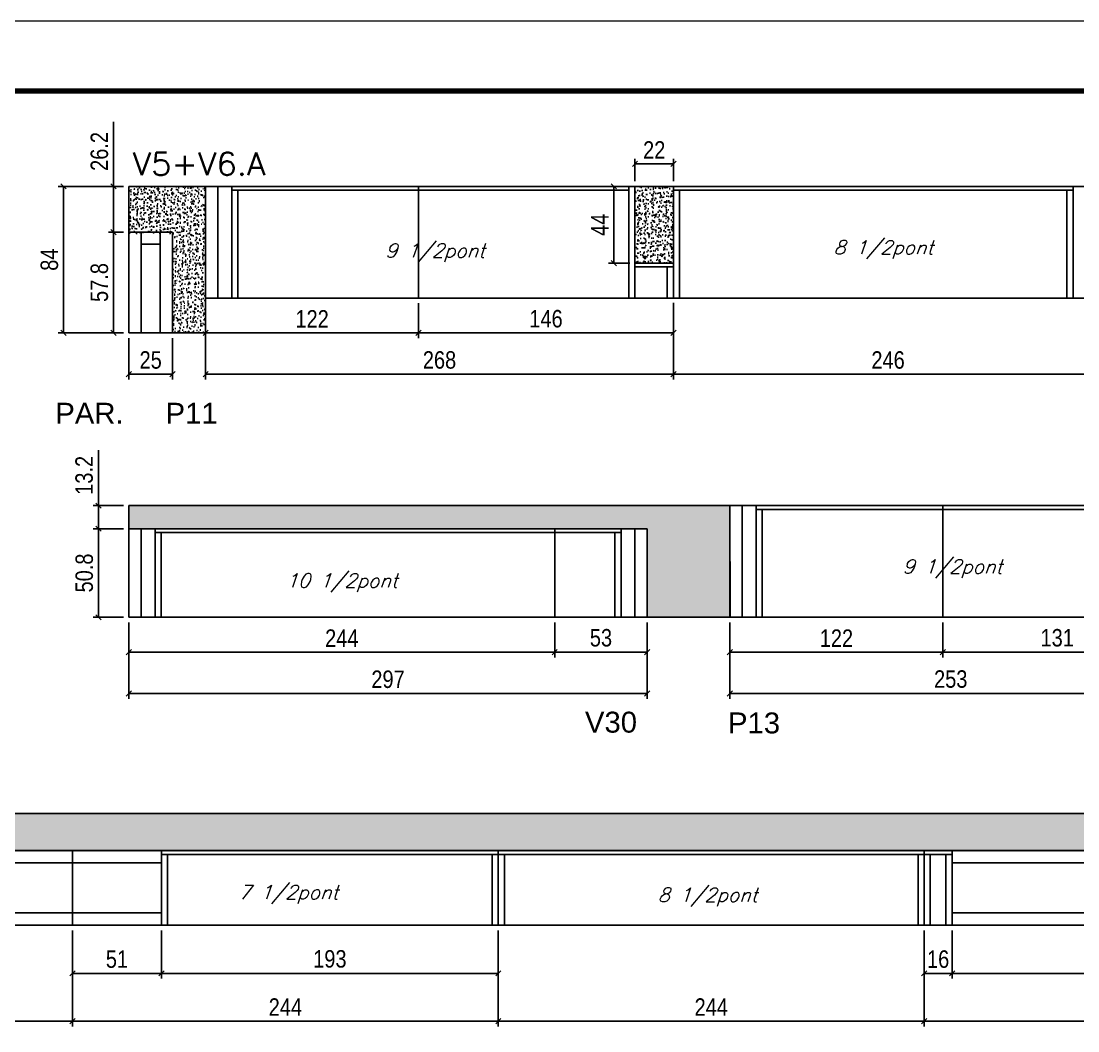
# Model space of a CAD drawing. Extents: x 137137 to 143418, y 10464 to 34486.
# Drawn here: x 140680 to 141286, y 32758 to 33337 of the extents above; entities that cross this region are included whole.
import ezdxf

# ---------------------------------------------------------------- set-up
doc = ezdxf.new("R2010")
doc.units = 0
doc.linetypes.add('DASHED', pattern=[0.75, 0.5, -0.25])
doc.layers.add('00-FELIPE', color=2, linetype='Continuous', lineweight=13, plot=False)
for name, color, linetype in [('5', 5, 'Continuous'), ('COTA', 241, 'Continuous'), ('cotas', 4, 'Continuous'), ('Painéis', 200, 'Continuous'), ('SARR_2.2x7', 40, 'Continuous'), ('SARR_3.5x7', 81, 'Continuous'), ('texto', 7, 'Continuous')]:
    doc.layers.add(name, color=color, linetype=linetype)
for name, color, linetype, lineweight in [('Folhas', 255, 'Continuous', 9), ('SARRAFO DE PRESSAO', 251, 'DASHED', 9), ('Texto Seção', 7, 'Continuous', 15)]:
    doc.layers.add(name, color=color, linetype=linetype, lineweight=lineweight)
doc.styles.add('COTA TECNICA', font='techl___.ttf', dxfattribs={"height": 10})
doc.styles.add('REGUA-120', font='ROMANS.shx', dxfattribs={"height": 15})
doc.styles.add('Romans', font='romans.shx')
doc.styles.get("Standard").update_dxf_attribs({"font": 'arial.ttf'})
doc.dimstyles.new('PAINEL', dxfattribs={"dimtxt": 10, "dimasz": 3, "dimexe": 3, "dimexo": 3, "dimgap": 3, "dimtad": 1, "dimdec": 1, "dimzin": 12, "dimdsep": 46, "dimtxsty": 'COTA TECNICA', "dimblk1": 'OBLIQUE', "dimblk2": 'OBLIQUE', "dimsah": 1, "dimcen": 0.9, "dimclrd": 4, "dimclre": 4, "dimclrt": 240, "dimadec": 1, "dimazin": 3, "dimtfac": 1, "dimtdec": 1, "dimtmove": 0, "dimatfit": 3, "dimfxl": 1, "dimtolj": 1, "dimtzin": 12, "dimarcsym": 0})
pattern_1 = [(50, (10132.568, 1246.101), (5.46554007, -0.47817257), [0.5715, -6.2865]), (355, (10132.568, 1246.101), (-1.05730264, 5.73170536), [0.4572, -5.02921753]), (100.4514447, (10133.0236, 1246.061), (4.40823741, 5.25353256), [0.48570026, -5.34270734]), (46.1842, (10132.568, 1247.625), (8.13237123, -1.26126984), [0.85725, -9.42975]), (96.6355576, (10133.246, 1247.52), (7.122124, 7.42278374), [0.7285507, -8.01406824]), (351.184151, (10132.568, 1247.625), (7.122124, 7.42278374), [0.685799, -7.54379196]), (21, (10133.33, 1247.244), (4.54843174, -3.06795595), [0.5715, -6.2865]), (326, (10133.33, 1247.244), (1.85406085, 5.52563898), [0.4572, -5.0292]), (71.451445, (10133.709, 1246.9884), (6.40249258, 2.45768307), [0.48570026, -5.34269813]), (37.5, (10132.5681, 1246.1011), (0.092658098, 2.536651166), [0, -4.96824, 0, -5.1054, 0, -5.04825]), (7.5, (10132.568, 1246.101), (2.004589875, 3.005417245), [0, -2.91084, 0, -4.85394, 0, -1.92405]), (327.5, (10130.8688, 1246.101), (4.067717855, -0.17186232), [0, -1.905, 0, -5.9436, 0, -7.8867]), (317.5, (10130.107, 1246.101), (4.44387544, 0.76279473), [0, -2.4765, 0, -3.94716, 0, -5.6007])]

# ---------------------------------------------------------------- blocks, each defined once
blk = doc.blocks.new('_Oblique')
at = {"color": 0, "linetype": 'ByBlock', "lineweight": -2}
blk.add_line((-0.5, -0.5), (0.5, 0.5), dxfattribs=at)
blk = doc.blocks.new('*D716')
at = {"layer": 'COTA', "color": 4, "linetype": 'ByBlock', "lineweight": -2, "transparency": 16777216}
for p, q in [((140465.65, 32816.05), (140465.65, 32761.05)), ((140709.65, 32816.05), (140709.65, 32761.05)), ((140465.65, 32764.05), (140709.65, 32764.05))]:
    blk.add_line(p, q, dxfattribs=at)
at = {"layer": 'Defpoints', "color": 0, "linetype": 'ByBlock', "transparency": 16777216}
for p in [(140465.65, 32819.05), (140709.65, 32819.05), (140709.65, 32764.05)]:
    blk.add_point(p, dxfattribs=at)
at = {"layer": 'COTA', "color": 4, "linetype": 'ByBlock', "lineweight": -2, "transparency": 16777216, "xscale": 3, "yscale": 3, "zscale": 3, "rotation": 180}
blk.add_blockref('_Oblique', (140465.65, 32764.05), dxfattribs=at)
at = {"layer": 'COTA', "color": 4, "linetype": 'ByBlock', "lineweight": -2, "transparency": 16777216, "xscale": 3, "yscale": 3, "zscale": 3}
blk.add_blockref('_Oblique', (140709.65, 32764.05), dxfattribs=at)
at = {"layer": 'COTA', "color": 240, "linetype": 'ByBlock', "transparency": 16777216, "insert": (140587.65, 32772.12), "char_height": 10, "attachment_point": 5, "style": 'COTA TECNICA'}
blk.add_mtext('\\A1;244', dxfattribs=at)
blk = doc.blocks.new('*D717')
at = {"layer": 'cotas', "color": 4, "linetype": 'ByBlock', "lineweight": -2, "transparency": 16777216}
for p, q in [((140709.65, 32816.05), (140709.65, 32761.05)), ((140953.65, 32816.05), (140953.65, 32761.05)), ((140709.65, 32764.05), (140953.65, 32764.05))]:
    blk.add_line(p, q, dxfattribs=at)
at = {"layer": 'Defpoints', "color": 0, "linetype": 'ByBlock', "transparency": 16777216}
for p in [(140709.65, 32819.05), (140953.65, 32819.05), (140953.65, 32764.05)]:
    blk.add_point(p, dxfattribs=at)
at = {"layer": 'cotas', "color": 4, "linetype": 'ByBlock', "lineweight": -2, "transparency": 16777216, "xscale": 3, "yscale": 3, "zscale": 3, "rotation": 180}
blk.add_blockref('_Oblique', (140709.65, 32764.05), dxfattribs=at)
at = {"layer": 'cotas', "color": 4, "linetype": 'ByBlock', "lineweight": -2, "transparency": 16777216, "xscale": 3, "yscale": 3, "zscale": 3}
blk.add_blockref('_Oblique', (140953.65, 32764.05), dxfattribs=at)
at = {"layer": 'cotas', "color": 240, "linetype": 'ByBlock', "transparency": 16777216, "insert": (140831.65, 32772.12), "char_height": 10, "attachment_point": 5, "style": 'COTA TECNICA'}
blk.add_mtext('\\A1;244', dxfattribs=at)
blk = doc.blocks.new('*D718')
at = {"layer": 'cotas', "color": 4, "linetype": 'ByBlock', "lineweight": -2, "transparency": 16777216}
for p, q in [((141031.97, 33245.49), (141031.97, 33258.37)), ((141053.97, 33245.49), (141053.97, 33258.37)), ((141031.97, 33255.37), (141053.97, 33255.37))]:
    blk.add_line(p, q, dxfattribs=at)
at = {"layer": 'Defpoints', "color": 0, "linetype": 'ByBlock', "transparency": 16777216}
for p in [(141053.97, 33255.37), (141031.97, 33242.49), (141053.97, 33242.49)]:
    blk.add_point(p, dxfattribs=at)
at = {"layer": 'cotas', "color": 4, "linetype": 'ByBlock', "lineweight": -2, "transparency": 16777216, "xscale": 3, "yscale": 3, "zscale": 3, "rotation": 180}
blk.add_blockref('_Oblique', (141031.97, 33255.37), dxfattribs=at)
at = {"layer": 'cotas', "color": 4, "linetype": 'ByBlock', "lineweight": -2, "transparency": 16777216, "xscale": 3, "yscale": 3, "zscale": 3}
blk.add_blockref('_Oblique', (141053.97, 33255.37), dxfattribs=at)
at = {"layer": 'cotas', "color": 240, "linetype": 'ByBlock', "transparency": 16777216, "insert": (141042.97, 33263.37), "char_height": 10, "attachment_point": 5, "style": 'COTA TECNICA'}
blk.add_mtext('\\A1;22', dxfattribs=at)
blk = doc.blocks.new('*D193')
at = {"layer": 'cotas', "color": 4, "linetype": 'ByBlock', "lineweight": -2, "transparency": 16777216}
for p, q in [((140953.65, 32816.05), (140953.65, 32761.05)), ((141197.65, 32816.05), (141197.65, 32761.05)), ((141197.65, 32764.05), (140953.65, 32764.05))]:
    blk.add_line(p, q, dxfattribs=at)
at = {"layer": 'Defpoints', "color": 0, "linetype": 'ByBlock', "transparency": 16777216}
for p in [(140953.65, 32819.05), (141197.65, 32819.05), (140953.65, 32764.05)]:
    blk.add_point(p, dxfattribs=at)
at = {"layer": 'cotas', "color": 4, "linetype": 'ByBlock', "lineweight": -2, "transparency": 16777216, "xscale": 3, "yscale": 3, "zscale": 3, "rotation": 180}
blk.add_blockref('_Oblique', (140953.65, 32764.05), dxfattribs=at)
at = {"layer": 'cotas', "color": 4, "linetype": 'ByBlock', "lineweight": -2, "transparency": 16777216, "xscale": 3, "yscale": 3, "zscale": 3}
blk.add_blockref('_Oblique', (141197.65, 32764.05), dxfattribs=at)
at = {"layer": 'cotas', "color": 240, "linetype": 'ByBlock', "transparency": 16777216, "insert": (141075.65, 32772.12), "char_height": 10, "attachment_point": 5, "style": 'COTA TECNICA'}
blk.add_mtext('\\A1;244', dxfattribs=at)
blk = doc.blocks.new('*D722')
at = {"layer": 'cotas', "color": 4, "linetype": 'ByBlock', "lineweight": -2, "transparency": 16777216}
for p, q in [((140738.97, 33216.29), (140730.23, 33216.29)), ((140733.23, 33158.49), (140733.23, 33216.29)), ((140738.97, 33158.49), (140730.23, 33158.49))]:
    blk.add_line(p, q, dxfattribs=at)
at = {"layer": 'Defpoints', "color": 0, "linetype": 'ByBlock', "transparency": 16777216}
for p in [(140733.23, 33216.29), (140741.97, 33216.29), (140741.97, 33158.49)]:
    blk.add_point(p, dxfattribs=at)
at = {"layer": 'cotas', "color": 4, "linetype": 'ByBlock', "lineweight": -2, "transparency": 16777216, "xscale": 3, "yscale": 3, "zscale": 3}
for p, rotation in [((140733.23, 33216.29), 90), ((140733.23, 33158.49), 270)]:
    blk.add_blockref('_Oblique', p, dxfattribs=dict(at, rotation=rotation))
at = {"layer": 'cotas', "color": 240, "linetype": 'ByBlock', "transparency": 16777216, "insert": (140725.1, 33187.39), "char_height": 10, "attachment_point": 5, "rotation": 90, "style": 'COTA TECNICA'}
blk.add_mtext('\\A1;57.8', dxfattribs=at)
blk = doc.blocks.new('*D723')
at = {"layer": 'cotas', "color": 4, "linetype": 'ByBlock', "lineweight": -2, "transparency": 16777216}
for p, q in [((140741.97, 33155.49), (140741.97, 33131.82)), ((140766.97, 33155.49), (140766.97, 33131.82)), ((140741.97, 33134.82), (140766.97, 33134.82))]:
    blk.add_line(p, q, dxfattribs=at)
at = {"layer": 'Defpoints', "color": 0, "linetype": 'ByBlock', "transparency": 16777216}
for p in [(140741.97, 33158.49), (140766.97, 33158.49), (140766.97, 33134.82)]:
    blk.add_point(p, dxfattribs=at)
at = {"layer": 'cotas', "color": 4, "linetype": 'ByBlock', "lineweight": -2, "transparency": 16777216, "xscale": 3, "yscale": 3, "zscale": 3, "rotation": 180}
blk.add_blockref('_Oblique', (140741.97, 33134.82), dxfattribs=at)
at = {"layer": 'cotas', "color": 4, "linetype": 'ByBlock', "lineweight": -2, "transparency": 16777216, "xscale": 3, "yscale": 3, "zscale": 3}
blk.add_blockref('_Oblique', (140766.97, 33134.82), dxfattribs=at)
at = {"layer": 'cotas', "color": 240, "linetype": 'ByBlock', "transparency": 16777216, "insert": (140754.47, 33142.93), "char_height": 10, "attachment_point": 5, "style": 'COTA TECNICA'}
blk.add_mtext('\\A1;25', dxfattribs=at)
blk = doc.blocks.new('*D690')
at = {"layer": 'cotas', "color": 4, "linetype": 'ByBlock', "lineweight": -2, "transparency": 16777216}
for p, q in [((140733.23, 33242.49), (140733.23, 33279.51)), ((140738.97, 33242.49), (140730.23, 33242.49)), ((140733.23, 33216.29), (140733.23, 33242.49)), ((140738.97, 33216.29), (140730.23, 33216.29))]:
    blk.add_line(p, q, dxfattribs=at)
at = {"layer": 'Defpoints', "color": 0, "linetype": 'ByBlock', "transparency": 16777216}
for p in [(140733.23, 33242.49), (140741.97, 33242.49), (140741.97, 33216.29)]:
    blk.add_point(p, dxfattribs=at)
at = {"layer": 'cotas', "color": 4, "linetype": 'ByBlock', "lineweight": -2, "transparency": 16777216, "xscale": 3, "yscale": 3, "zscale": 3}
for p, rotation in [((140733.23, 33242.49), 90), ((140733.23, 33216.29), 270)]:
    blk.add_blockref('_Oblique', p, dxfattribs=dict(at, rotation=rotation))
at = {"layer": 'cotas', "color": 240, "linetype": 'ByBlock', "transparency": 16777216, "insert": (140725.13, 33262.5), "char_height": 10, "attachment_point": 5, "rotation": 90, "style": 'COTA TECNICA'}
blk.add_mtext('\\A1;26.2', dxfattribs=at)
blk = doc.blocks.new('*D691')
at = {"layer": 'cotas', "color": 4, "linetype": 'ByBlock', "lineweight": -2, "transparency": 16777216}
for p, q in [((140738.97, 33242.49), (140701.57, 33242.49)), ((140704.57, 33242.49), (140704.57, 33158.49)), ((140738.97, 33158.49), (140701.57, 33158.49))]:
    blk.add_line(p, q, dxfattribs=at)
at = {"layer": 'Defpoints', "color": 0, "linetype": 'ByBlock', "transparency": 16777216}
for p in [(140741.97, 33242.49), (140704.57, 33158.49), (140741.97, 33158.49)]:
    blk.add_point(p, dxfattribs=at)
at = {"layer": 'cotas', "color": 4, "linetype": 'ByBlock', "lineweight": -2, "transparency": 16777216, "xscale": 3, "yscale": 3, "zscale": 3}
for p, rotation in [((140704.57, 33242.49), 90), ((140704.57, 33158.49), 270)]:
    blk.add_blockref('_Oblique', p, dxfattribs=dict(at, rotation=rotation))
at = {"layer": 'cotas', "color": 240, "linetype": 'ByBlock', "transparency": 16777216, "insert": (140696.47, 33200.49), "char_height": 10, "attachment_point": 5, "rotation": 90, "style": 'COTA TECNICA'}
blk.add_mtext('\\A1;84', dxfattribs=at)
blk = doc.blocks.new('*D692')
at = {"layer": 'cotas', "color": 4, "linetype": 'ByBlock', "lineweight": -2, "transparency": 16777216}
for p, q in [((140785.97, 33175.49), (140785.97, 33131.82)), ((141053.97, 33175.49), (141053.97, 33131.82)), ((140785.97, 33134.82), (141053.97, 33134.82))]:
    blk.add_line(p, q, dxfattribs=at)
at = {"layer": 'Defpoints', "color": 0, "linetype": 'ByBlock', "transparency": 16777216}
for p in [(140785.97, 33178.49), (141053.97, 33178.49), (141053.97, 33134.82)]:
    blk.add_point(p, dxfattribs=at)
at = {"layer": 'cotas', "color": 4, "linetype": 'ByBlock', "lineweight": -2, "transparency": 16777216, "xscale": 3, "yscale": 3, "zscale": 3, "rotation": 180}
blk.add_blockref('_Oblique', (140785.97, 33134.82), dxfattribs=at)
at = {"layer": 'cotas', "color": 4, "linetype": 'ByBlock', "lineweight": -2, "transparency": 16777216, "xscale": 3, "yscale": 3, "zscale": 3}
blk.add_blockref('_Oblique', (141053.97, 33134.82), dxfattribs=at)
at = {"layer": 'cotas', "color": 240, "linetype": 'ByBlock', "transparency": 16777216, "insert": (140919.97, 33142.95), "char_height": 10, "attachment_point": 5, "style": 'COTA TECNICA'}
blk.add_mtext('\\A1;268', dxfattribs=at)
blk = doc.blocks.new('*D693')
at = {"layer": 'cotas', "color": 4, "linetype": 'ByBlock', "lineweight": -2, "transparency": 16777216}
for p, q in [((141028.97, 33242.49), (141016.86, 33242.49)), ((141019.86, 33242.49), (141019.86, 33198.49)), ((141028.97, 33198.49), (141016.86, 33198.49))]:
    blk.add_line(p, q, dxfattribs=at)
at = {"layer": 'Defpoints', "color": 0, "linetype": 'ByBlock', "transparency": 16777216}
for p in [(141031.97, 33242.49), (141019.86, 33198.49), (141031.97, 33198.49)]:
    blk.add_point(p, dxfattribs=at)
at = {"layer": 'cotas', "color": 4, "linetype": 'ByBlock', "lineweight": -2, "transparency": 16777216, "xscale": 3, "yscale": 3, "zscale": 3}
for p, rotation in [((141019.86, 33242.49), 90), ((141019.86, 33198.49), 270)]:
    blk.add_blockref('_Oblique', p, dxfattribs=dict(at, rotation=rotation))
at = {"layer": 'cotas', "color": 240, "linetype": 'ByBlock', "transparency": 16777216, "insert": (141011.79, 33220.49), "char_height": 10, "attachment_point": 5, "rotation": 90, "style": 'COTA TECNICA'}
blk.add_mtext('\\A1;44', dxfattribs=at)
blk = doc.blocks.new('*D694')
at = {"layer": 'cotas', "color": 4, "linetype": 'ByBlock', "lineweight": -2, "transparency": 16777216}
for p, q in [((141053.97, 33175.66), (141053.97, 33131.82)), ((141299.97, 33175.49), (141299.97, 33131.82)), ((141053.97, 33134.82), (141299.97, 33134.82))]:
    blk.add_line(p, q, dxfattribs=at)
at = {"layer": 'Defpoints', "color": 0, "linetype": 'ByBlock', "transparency": 16777216}
for p in [(141053.97, 33178.66), (141299.97, 33178.49), (141299.97, 33134.82)]:
    blk.add_point(p, dxfattribs=at)
at = {"layer": 'cotas', "color": 4, "linetype": 'ByBlock', "lineweight": -2, "transparency": 16777216, "xscale": 3, "yscale": 3, "zscale": 3, "rotation": 180}
blk.add_blockref('_Oblique', (141053.97, 33134.82), dxfattribs=at)
at = {"layer": 'cotas', "color": 4, "linetype": 'ByBlock', "lineweight": -2, "transparency": 16777216, "xscale": 3, "yscale": 3, "zscale": 3}
blk.add_blockref('_Oblique', (141299.97, 33134.82), dxfattribs=at)
at = {"layer": 'cotas', "color": 240, "linetype": 'ByBlock', "transparency": 16777216, "insert": (141176.97, 33142.92), "char_height": 10, "attachment_point": 5, "style": 'COTA TECNICA'}
blk.add_mtext('\\A1;246', dxfattribs=at)
blk = doc.blocks.new('*D179')
at = {"layer": 'cotas', "color": 4, "linetype": 'ByBlock', "lineweight": -2, "transparency": 16777216}
for p, q in [((140741.97, 32992.5), (140741.97, 32948.84)), ((141038.97, 32992.5), (141038.97, 32948.84)), ((140741.97, 32951.84), (141038.97, 32951.84))]:
    blk.add_line(p, q, dxfattribs=at)
at = {"layer": 'Defpoints', "color": 0, "linetype": 'ByBlock', "transparency": 16777216}
for p in [(140741.97, 32995.5), (141038.97, 32995.5), (141038.97, 32951.84)]:
    blk.add_point(p, dxfattribs=at)
at = {"layer": 'cotas', "color": 4, "linetype": 'ByBlock', "lineweight": -2, "transparency": 16777216, "xscale": 3, "yscale": 3, "zscale": 3, "rotation": 180}
blk.add_blockref('_Oblique', (140741.97, 32951.84), dxfattribs=at)
at = {"layer": 'cotas', "color": 4, "linetype": 'ByBlock', "lineweight": -2, "transparency": 16777216, "xscale": 3, "yscale": 3, "zscale": 3}
blk.add_blockref('_Oblique', (141038.97, 32951.84), dxfattribs=at)
at = {"layer": 'cotas', "color": 240, "linetype": 'ByBlock', "transparency": 16777216, "insert": (140890.47, 32959.94), "char_height": 10, "attachment_point": 5, "style": 'COTA TECNICA'}
blk.add_mtext('\\A1;297', dxfattribs=at)
blk = doc.blocks.new('*D695')
at = {"layer": 'cotas', "color": 4, "linetype": 'ByBlock', "lineweight": -2, "transparency": 16777216}
for p, q in [((141086.37, 32992.5), (141086.37, 32948.84)), ((141339.37, 32992.5), (141339.37, 32948.84)), ((141086.37, 32951.84), (141339.37, 32951.84))]:
    blk.add_line(p, q, dxfattribs=at)
at = {"layer": 'Defpoints', "color": 0, "linetype": 'ByBlock', "transparency": 16777216}
for p in [(141086.37, 32995.5), (141339.37, 32995.5), (141339.37, 32951.84)]:
    blk.add_point(p, dxfattribs=at)
at = {"layer": 'cotas', "color": 4, "linetype": 'ByBlock', "lineweight": -2, "transparency": 16777216, "xscale": 3, "yscale": 3, "zscale": 3, "rotation": 180}
blk.add_blockref('_Oblique', (141086.37, 32951.84), dxfattribs=at)
at = {"layer": 'cotas', "color": 4, "linetype": 'ByBlock', "lineweight": -2, "transparency": 16777216, "xscale": 3, "yscale": 3, "zscale": 3}
blk.add_blockref('_Oblique', (141339.37, 32951.84), dxfattribs=at)
at = {"layer": 'cotas', "color": 240, "linetype": 'ByBlock', "transparency": 16777216, "insert": (141212.87, 32960.06), "char_height": 10, "attachment_point": 5, "style": 'COTA TECNICA'}
blk.add_mtext('\\A1;253', dxfattribs=at)
blk = doc.blocks.new('*D699')
at = {"layer": 'cotas', "color": 4, "linetype": 'ByBlock', "lineweight": -2, "transparency": 16777216}
for p, q in [((140785.97, 33175.49), (140785.97, 33155.49)), ((140907.97, 33175.49), (140907.97, 33155.49)), ((140785.97, 33158.49), (140907.97, 33158.49))]:
    blk.add_line(p, q, dxfattribs=at)
at = {"layer": 'Defpoints', "color": 0, "linetype": 'ByBlock', "transparency": 16777216}
for p in [(140785.97, 33178.49), (140907.97, 33178.49), (140907.97, 33158.49)]:
    blk.add_point(p, dxfattribs=at)
at = {"layer": 'cotas', "color": 4, "linetype": 'ByBlock', "lineweight": -2, "transparency": 16777216, "xscale": 3, "yscale": 3, "zscale": 3, "rotation": 180}
blk.add_blockref('_Oblique', (140785.97, 33158.49), dxfattribs=at)
at = {"layer": 'cotas', "color": 4, "linetype": 'ByBlock', "lineweight": -2, "transparency": 16777216, "xscale": 3, "yscale": 3, "zscale": 3}
blk.add_blockref('_Oblique', (140907.97, 33158.49), dxfattribs=at)
at = {"layer": 'cotas', "color": 240, "linetype": 'ByBlock', "transparency": 16777216, "insert": (140846.97, 33166.55), "char_height": 10, "attachment_point": 5, "style": 'COTA TECNICA'}
blk.add_mtext('\\A1;122', dxfattribs=at)
blk = doc.blocks.new('*D700')
at = {"layer": 'cotas', "color": 4, "linetype": 'ByBlock', "lineweight": -2, "transparency": 16777216}
for p, q in [((140907.97, 33175.49), (140907.97, 33155.49)), ((141053.97, 33175.49), (141053.97, 33155.49)), ((140907.97, 33158.49), (141053.97, 33158.49))]:
    blk.add_line(p, q, dxfattribs=at)
at = {"layer": 'Defpoints', "color": 0, "linetype": 'ByBlock', "transparency": 16777216}
for p in [(140907.97, 33178.49), (141053.97, 33178.49), (141053.97, 33158.49)]:
    blk.add_point(p, dxfattribs=at)
at = {"layer": 'cotas', "color": 4, "linetype": 'ByBlock', "lineweight": -2, "transparency": 16777216, "xscale": 3, "yscale": 3, "zscale": 3, "rotation": 180}
blk.add_blockref('_Oblique', (140907.97, 33158.49), dxfattribs=at)
at = {"layer": 'cotas', "color": 4, "linetype": 'ByBlock', "lineweight": -2, "transparency": 16777216, "xscale": 3, "yscale": 3, "zscale": 3}
blk.add_blockref('_Oblique', (141053.97, 33158.49), dxfattribs=at)
at = {"layer": 'cotas', "color": 240, "linetype": 'ByBlock', "transparency": 16777216, "insert": (140980.97, 33166.59), "char_height": 10, "attachment_point": 5, "style": 'COTA TECNICA'}
blk.add_mtext('\\A1;146', dxfattribs=at)
blk = doc.blocks.new('*D701')
at = {"layer": 'cotas', "color": 4, "linetype": 'ByBlock', "lineweight": -2, "transparency": 16777216}
for p, q in [((140741.97, 32992.5), (140741.97, 32972.5)), ((140985.97, 32992.5), (140985.97, 32972.5)), ((140741.97, 32975.5), (140985.97, 32975.5))]:
    blk.add_line(p, q, dxfattribs=at)
at = {"layer": 'Defpoints', "color": 0, "linetype": 'ByBlock', "transparency": 16777216}
for p in [(140741.97, 32995.5), (140985.97, 32995.5), (140985.97, 32975.5)]:
    blk.add_point(p, dxfattribs=at)
at = {"layer": 'cotas', "color": 4, "linetype": 'ByBlock', "lineweight": -2, "transparency": 16777216, "xscale": 3, "yscale": 3, "zscale": 3, "rotation": 180}
blk.add_blockref('_Oblique', (140741.97, 32975.5), dxfattribs=at)
at = {"layer": 'cotas', "color": 4, "linetype": 'ByBlock', "lineweight": -2, "transparency": 16777216, "xscale": 3, "yscale": 3, "zscale": 3}
blk.add_blockref('_Oblique', (140985.97, 32975.5), dxfattribs=at)
at = {"layer": 'cotas', "color": 240, "linetype": 'ByBlock', "transparency": 16777216, "insert": (140863.97, 32983.57), "char_height": 10, "attachment_point": 5, "style": 'COTA TECNICA'}
blk.add_mtext('\\A1;244', dxfattribs=at)
blk = doc.blocks.new('*D180')
at = {"layer": 'cotas', "color": 4, "linetype": 'ByBlock', "lineweight": -2, "transparency": 16777216}
for p, q in [((140985.97, 32992.5), (140985.97, 32972.5)), ((141038.97, 32992.5), (141038.97, 32972.5)), ((141038.97, 32975.5), (140985.97, 32975.5))]:
    blk.add_line(p, q, dxfattribs=at)
at = {"layer": 'Defpoints', "color": 0, "linetype": 'ByBlock', "transparency": 16777216}
for p in [(140985.97, 32995.5), (141038.97, 32995.5), (140985.97, 32975.5)]:
    blk.add_point(p, dxfattribs=at)
at = {"layer": 'cotas', "color": 4, "linetype": 'ByBlock', "lineweight": -2, "transparency": 16777216, "xscale": 3, "yscale": 3, "zscale": 3, "rotation": 180}
blk.add_blockref('_Oblique', (140985.97, 32975.5), dxfattribs=at)
at = {"layer": 'cotas', "color": 4, "linetype": 'ByBlock', "lineweight": -2, "transparency": 16777216, "xscale": 3, "yscale": 3, "zscale": 3}
blk.add_blockref('_Oblique', (141038.97, 32975.5), dxfattribs=at)
at = {"layer": 'cotas', "color": 240, "linetype": 'ByBlock', "transparency": 16777216, "insert": (141012.47, 32983.72), "char_height": 10, "attachment_point": 5, "style": 'COTA TECNICA'}
blk.add_mtext('\\A1;53', dxfattribs=at)
blk = doc.blocks.new('*D702')
at = {"layer": 'cotas', "color": 4, "linetype": 'ByBlock', "lineweight": -2, "transparency": 16777216}
for p, q in [((141086.37, 32992.5), (141086.37, 32972.5)), ((141208.37, 32992.5), (141208.37, 32972.5)), ((141208.37, 32975.5), (141086.37, 32975.5))]:
    blk.add_line(p, q, dxfattribs=at)
at = {"layer": 'Defpoints', "color": 0, "linetype": 'ByBlock', "transparency": 16777216}
for p in [(141086.37, 32995.5), (141208.37, 32995.5), (141086.37, 32975.5)]:
    blk.add_point(p, dxfattribs=at)
at = {"layer": 'cotas', "color": 4, "linetype": 'ByBlock', "lineweight": -2, "transparency": 16777216, "xscale": 3, "yscale": 3, "zscale": 3, "rotation": 180}
blk.add_blockref('_Oblique', (141086.37, 32975.5), dxfattribs=at)
at = {"layer": 'cotas', "color": 4, "linetype": 'ByBlock', "lineweight": -2, "transparency": 16777216, "xscale": 3, "yscale": 3, "zscale": 3}
blk.add_blockref('_Oblique', (141208.37, 32975.5), dxfattribs=at)
at = {"layer": 'cotas', "color": 240, "linetype": 'ByBlock', "transparency": 16777216, "insert": (141147.37, 32983.56), "char_height": 10, "attachment_point": 5, "style": 'COTA TECNICA'}
blk.add_mtext('\\A1;122', dxfattribs=at)
blk = doc.blocks.new('*D703')
at = {"layer": 'cotas', "color": 4, "linetype": 'ByBlock', "lineweight": -2, "transparency": 16777216}
for p, q in [((141208.37, 32992.5), (141208.37, 32972.5)), ((141339.37, 32992.5), (141339.37, 32972.5)), ((141339.37, 32975.5), (141208.37, 32975.5))]:
    blk.add_line(p, q, dxfattribs=at)
at = {"layer": 'Defpoints', "color": 0, "linetype": 'ByBlock', "transparency": 16777216}
for p in [(141208.37, 32995.5), (141339.37, 32995.5), (141208.37, 32975.5)]:
    blk.add_point(p, dxfattribs=at)
at = {"layer": 'cotas', "color": 4, "linetype": 'ByBlock', "lineweight": -2, "transparency": 16777216, "xscale": 3, "yscale": 3, "zscale": 3, "rotation": 180}
blk.add_blockref('_Oblique', (141208.37, 32975.5), dxfattribs=at)
at = {"layer": 'cotas', "color": 4, "linetype": 'ByBlock', "lineweight": -2, "transparency": 16777216, "xscale": 3, "yscale": 3, "zscale": 3}
blk.add_blockref('_Oblique', (141339.37, 32975.5), dxfattribs=at)
at = {"layer": 'cotas', "color": 240, "linetype": 'ByBlock', "transparency": 16777216, "insert": (141273.87, 32983.72), "char_height": 10, "attachment_point": 5, "style": 'COTA TECNICA'}
blk.add_mtext('\\A1;131', dxfattribs=at)
blk = doc.blocks.new('9999999999')
at = {"layer": 'Folhas'}
blk.add_lwpolyline([(98138.98, 34190.21), (99623.98, 34190.21), (99623.98, 35240.21), (98138.98, 35240.21)], close=True, dxfattribs=at)
at = {"layer": 'Folhas', "color": 30, "const_width": 3}
blk.add_lwpolyline([(98213.98, 34230.21), (99583.98, 34230.21), (99583.98, 35200.21), (98213.98, 35200.21)], close=True, dxfattribs=at)
blk = doc.blocks.new('*D52')
at = {"layer": 'COTA', "color": 4, "linetype": 'ByBlock', "lineweight": -2, "transparency": 16777216}
for p, q in [((140738.97, 33046.3), (140721.6, 33046.3)), ((140724.6, 33046.3), (140724.6, 32995.5)), ((140738.97, 32995.5), (140721.6, 32995.5))]:
    blk.add_line(p, q, dxfattribs=at)
at = {"layer": 'Defpoints', "color": 0, "linetype": 'ByBlock', "transparency": 16777216}
for p in [(140741.97, 33046.3), (140724.6, 32995.5), (140741.97, 32995.5)]:
    blk.add_point(p, dxfattribs=at)
at = {"layer": 'COTA', "color": 4, "linetype": 'ByBlock', "lineweight": -2, "transparency": 16777216, "xscale": 3, "yscale": 3, "zscale": 3}
for p, rotation in [((140724.6, 33046.3), 90), ((140724.6, 32995.5), 270)]:
    blk.add_blockref('_Oblique', p, dxfattribs=dict(at, rotation=rotation))
at = {"layer": 'COTA', "color": 240, "linetype": 'ByBlock', "transparency": 16777216, "insert": (140716.47, 33020.9), "char_height": 10, "attachment_point": 5, "rotation": 90, "style": 'COTA TECNICA'}
blk.add_mtext('\\A1;50.8', dxfattribs=at)
blk = doc.blocks.new('*D58')
at = {"layer": 'COTA', "color": 4, "linetype": 'ByBlock', "lineweight": -2, "transparency": 16777216}
for p, q in [((141197.65, 32816.05), (141197.65, 32761.05)), ((141441.65, 32816.05), (141441.65, 32761.05)), ((141197.65, 32764.05), (141441.65, 32764.05))]:
    blk.add_line(p, q, dxfattribs=at)
at = {"layer": 'Defpoints', "color": 0, "linetype": 'ByBlock', "transparency": 16777216}
for p in [(141197.65, 32819.05), (141441.65, 32819.05), (141441.65, 32764.05)]:
    blk.add_point(p, dxfattribs=at)
at = {"layer": 'COTA', "color": 4, "linetype": 'ByBlock', "lineweight": -2, "transparency": 16777216, "xscale": 3, "yscale": 3, "zscale": 3, "rotation": 180}
blk.add_blockref('_Oblique', (141197.65, 32764.05), dxfattribs=at)
at = {"layer": 'COTA', "color": 4, "linetype": 'ByBlock', "lineweight": -2, "transparency": 16777216, "xscale": 3, "yscale": 3, "zscale": 3}
blk.add_blockref('_Oblique', (141441.65, 32764.05), dxfattribs=at)
at = {"layer": 'COTA', "color": 240, "linetype": 'ByBlock', "transparency": 16777216, "insert": (141319.65, 32772.12), "char_height": 10, "attachment_point": 5, "style": 'COTA TECNICA'}
blk.add_mtext('\\A1;244', dxfattribs=at)
blk = doc.blocks.new('*D493')
at = {"layer": 'COTA', "color": 4, "linetype": 'ByBlock', "lineweight": -2, "transparency": 16777216}
for p, q in [((140709.65, 32816.05), (140709.65, 32788.43)), ((140760.65, 32816.05), (140760.65, 32788.43)), ((140709.65, 32791.43), (140760.65, 32791.43))]:
    blk.add_line(p, q, dxfattribs=at)
at = {"layer": 'Defpoints', "color": 0, "linetype": 'ByBlock', "transparency": 16777216}
for p in [(140709.65, 32819.05), (140760.65, 32819.05), (140760.65, 32791.43)]:
    blk.add_point(p, dxfattribs=at)
at = {"layer": 'COTA', "color": 4, "linetype": 'ByBlock', "lineweight": -2, "transparency": 16777216, "xscale": 3, "yscale": 3, "zscale": 3, "rotation": 180}
blk.add_blockref('_Oblique', (140709.65, 32791.43), dxfattribs=at)
at = {"layer": 'COTA', "color": 4, "linetype": 'ByBlock', "lineweight": -2, "transparency": 16777216, "xscale": 3, "yscale": 3, "zscale": 3}
blk.add_blockref('_Oblique', (140760.65, 32791.43), dxfattribs=at)
at = {"layer": 'COTA', "color": 240, "linetype": 'ByBlock', "transparency": 16777216, "insert": (140735.15, 32799.54), "char_height": 10, "attachment_point": 5, "style": 'COTA TECNICA'}
blk.add_mtext('\\A1;51', dxfattribs=at)
blk = doc.blocks.new('*D494')
at = {"layer": 'COTA', "color": 4, "linetype": 'ByBlock', "lineweight": -2, "transparency": 16777216}
for p, q in [((140760.65, 32816.05), (140760.65, 32788.43)), ((140953.65, 32816.05), (140953.65, 32788.43)), ((140760.65, 32791.43), (140953.65, 32791.43))]:
    blk.add_line(p, q, dxfattribs=at)
at = {"layer": 'Defpoints', "color": 0, "linetype": 'ByBlock', "transparency": 16777216}
for p in [(140760.65, 32819.05), (140953.65, 32819.05), (140953.65, 32791.43)]:
    blk.add_point(p, dxfattribs=at)
at = {"layer": 'COTA', "color": 4, "linetype": 'ByBlock', "lineweight": -2, "transparency": 16777216, "xscale": 3, "yscale": 3, "zscale": 3, "rotation": 180}
blk.add_blockref('_Oblique', (140760.65, 32791.43), dxfattribs=at)
at = {"layer": 'COTA', "color": 4, "linetype": 'ByBlock', "lineweight": -2, "transparency": 16777216, "xscale": 3, "yscale": 3, "zscale": 3}
blk.add_blockref('_Oblique', (140953.65, 32791.43), dxfattribs=at)
at = {"layer": 'COTA', "color": 240, "linetype": 'ByBlock', "transparency": 16777216, "insert": (140857.15, 32799.68), "char_height": 10, "attachment_point": 5, "style": 'COTA TECNICA'}
blk.add_mtext('\\A1;193', dxfattribs=at)
blk = doc.blocks.new('*D495')
at = {"layer": 'COTA', "color": 4, "linetype": 'ByBlock', "lineweight": -2, "transparency": 16777216}
for p, q in [((141197.65, 32816.05), (141197.65, 32788.43)), ((141213.65, 32816.05), (141213.65, 32788.43)), ((141197.65, 32791.43), (141213.65, 32791.43))]:
    blk.add_line(p, q, dxfattribs=at)
at = {"layer": 'Defpoints', "color": 0, "linetype": 'ByBlock', "transparency": 16777216}
for p in [(141197.65, 32819.05), (141213.65, 32819.05), (141213.65, 32791.43)]:
    blk.add_point(p, dxfattribs=at)
at = {"layer": 'COTA', "color": 4, "linetype": 'ByBlock', "lineweight": -2, "transparency": 16777216, "xscale": 3, "yscale": 3, "zscale": 3, "rotation": 180}
blk.add_blockref('_Oblique', (141197.65, 32791.43), dxfattribs=at)
at = {"layer": 'COTA', "color": 4, "linetype": 'ByBlock', "lineweight": -2, "transparency": 16777216, "xscale": 3, "yscale": 3, "zscale": 3}
blk.add_blockref('_Oblique', (141213.65, 32791.43), dxfattribs=at)
at = {"layer": 'COTA', "color": 240, "linetype": 'ByBlock', "transparency": 16777216, "insert": (141205.65, 32799.53), "char_height": 10, "attachment_point": 5, "style": 'COTA TECNICA'}
blk.add_mtext('\\A1;16', dxfattribs=at)
blk = doc.blocks.new('*D496')
at = {"layer": 'COTA', "color": 4, "linetype": 'ByBlock', "lineweight": -2, "transparency": 16777216}
for p, q in [((141213.65, 32816.05), (141213.65, 32788.43)), ((141441.65, 32816.05), (141441.65, 32788.43)), ((141213.65, 32791.43), (141441.65, 32791.43))]:
    blk.add_line(p, q, dxfattribs=at)
at = {"layer": 'Defpoints', "color": 0, "linetype": 'ByBlock', "transparency": 16777216}
for p in [(141213.65, 32819.05), (141441.65, 32819.05), (141441.65, 32791.43)]:
    blk.add_point(p, dxfattribs=at)
at = {"layer": 'COTA', "color": 4, "linetype": 'ByBlock', "lineweight": -2, "transparency": 16777216, "xscale": 3, "yscale": 3, "zscale": 3, "rotation": 180}
blk.add_blockref('_Oblique', (141213.65, 32791.43), dxfattribs=at)
at = {"layer": 'COTA', "color": 4, "linetype": 'ByBlock', "lineweight": -2, "transparency": 16777216, "xscale": 3, "yscale": 3, "zscale": 3}
blk.add_blockref('_Oblique', (141441.65, 32791.43), dxfattribs=at)
at = {"layer": 'COTA', "color": 240, "linetype": 'ByBlock', "transparency": 16777216, "insert": (141327.65, 32799.52), "char_height": 10, "attachment_point": 5, "style": 'COTA TECNICA'}
blk.add_mtext('\\A1;228', dxfattribs=at)
blk = doc.blocks.new('*D955')
at = {"layer": '00-FELIPE', "color": 4, "lineweight": -2, "transparency": 16777216}
for p, q in [((140724.6, 33059.5), (140724.6, 33091.24)), ((140738.97, 33059.5), (140721.6, 33059.5)), ((140724.6, 33046.3), (140724.6, 33059.5)), ((140738.97, 33046.3), (140721.6, 33046.3))]:
    blk.add_line(p, q, dxfattribs=at)
at = {"layer": 'Defpoints', "color": 0, "transparency": 16777216}
for p in [(140724.6, 33059.5), (140741.97, 33059.5), (140741.97, 33046.3)]:
    blk.add_point(p, dxfattribs=at)
at = {"layer": '00-FELIPE', "color": 4, "lineweight": -2, "transparency": 16777216, "xscale": 3, "yscale": 3, "zscale": 3}
for p, rotation in [((140724.6, 33059.5), 90), ((140724.6, 33046.3), 270)]:
    blk.add_blockref('_Oblique', p, dxfattribs=dict(at, rotation=rotation))
at = {"layer": '00-FELIPE', "color": 240, "transparency": 16777216, "insert": (140716.39, 33076.87), "char_height": 10, "attachment_point": 5, "rotation": 90, "style": 'COTA TECNICA'}
blk.add_mtext('\\A1;13.2', dxfattribs=at)

msp = doc.modelspace()

# ---------------------------------------------------------------- hatches: boundary and pattern name
at = {"layer": 'COTA', "linetype": 'ByBlock'}
h = msp.add_hatch(dxfattribs=at)
h.set_pattern_fill('AR-CONC', color=256, scale=0.03)
h.set_pattern_definition(pattern_1)
h.paths.add_polyline_path([(140766.97, 33242.49), (140741.97, 33242.49), (140741.97, 33215.49), (140766.97, 33215.49)])
h = msp.add_hatch(dxfattribs=at)
h.set_pattern_fill('AR-CONC', color=256, scale=0.03)
h.set_pattern_definition(pattern_1)
h.paths.add_polyline_path([(140785.97, 33242.49), (140766.97, 33242.49), (140766.97, 33158.49), (140785.97, 33158.49), (140785.97, 33178.49)])
h = msp.add_hatch(dxfattribs=at)
h.set_pattern_fill('AR-CONC', color=256, scale=0.03)
h.set_pattern_definition(pattern_1)
h.paths.add_polyline_path([(141053.97, 33242.49), (141031.97, 33242.49), (141031.97, 33198.49), (141053.97, 33198.49)])
h = msp.add_hatch(dxfattribs=at)
h.set_pattern_fill('AR-CONC', color=256, scale=0.03)
h.set_pattern_definition([(50, (20.0555, 375.1774), (5.46554007, -0.47817257), [0.5715, -6.2865]), (355, (20.0555, 375.1774), (-1.05730264, 5.73170536), [0.4572, -5.02921753]), (100.4514447, (20.511, 375.1375), (4.40823741, 5.25353256), [0.48570026, -5.34270734]), (46.1842, (20.0555, 376.7014), (8.13237123, -1.26126984), [0.85725, -9.42975]), (96.6355576, (20.733, 376.596), (7.122124, 7.42278374), [0.7285507, -8.01406824]), (351.184151, (20.0555, 376.701), (7.122124, 7.42278374), [0.685799, -7.54379196]), (21, (20.8175, 376.3204), (4.54843174, -3.06795595), [0.5715, -6.2865]), (326, (20.8175, 376.3204), (1.85406085, 5.52563898), [0.4572, -5.0292]), (71.451445, (21.1965, 376.0647), (6.40249258, 2.45768307), [0.48570026, -5.34269813]), (37.5, (20.0555, 375.1774), (0.092658098, 2.536651166), [0, -4.96824, 0, -5.1054, 0, -5.04825]), (7.5, (20.0555, 375.1774), (2.004589875, 3.005417245), [0, -2.91084, 0, -4.85394, 0, -1.92405]), (327.5, (18.3562, 375.1774), (4.067717855, -0.17186232), [0, -1.905, 0, -5.9436, 0, -7.8867]), (317.5, (17.5942, 375.1774), (4.44387544, 0.76279473), [0, -2.4765, 0, -3.94716, 0, -5.6007])])
h.paths.add_polyline_path([(141038.97, 33046.3), (141038.97, 32995.5), (141086.44, 32995.5), (141086.37, 33059.5), (141038.97, 33059.5), (140741.97, 33059.5), (140741.97, 33046.3)])
h = msp.add_hatch(dxfattribs=at)
h.set_pattern_fill('AR-CONC', color=256, scale=0.03)
h.set_pattern_definition([(50, (9879.5984, 655.3648), (5.46554007, -0.47817257), [0.5715, -6.2865]), (355, (9879.5984, 655.365), (-1.05730264, 5.73170536), [0.4572, -5.02921753]), (100.4514447, (9880.054, 655.325), (4.40823741, 5.25353256), [0.48570026, -5.34270734]), (46.1842, (9879.5984, 656.889), (8.13237123, -1.26126984), [0.85725, -9.42975]), (96.6355576, (9880.276, 656.784), (7.122124, 7.42278374), [0.7285507, -8.01406824]), (351.184151, (9879.598, 656.889), (7.122124, 7.42278374), [0.685799, -7.54379196]), (21, (9880.3604, 656.5078), (4.54843174, -3.06795595), [0.5715, -6.2865]), (326, (9880.3604, 656.508), (1.85406085, 5.52563898), [0.4572, -5.0292]), (71.451445, (9880.7394, 656.252), (6.40249258, 2.45768307), [0.48570026, -5.34269813]), (37.5, (9879.5984, 655.3648), (0.092658098, 2.536651166), [0, -4.96824, 0, -5.1054, 0, -5.04825]), (7.5, (9879.5984, 655.3648), (2.004589875, 3.005417245), [0, -2.91084, 0, -4.85394, 0, -1.92405]), (327.5, (9877.899, 655.3648), (4.067717855, -0.17186232), [0, -1.905, 0, -5.9436, 0, -7.8867]), (317.5, (9877.137, 655.3648), (4.44387544, 0.76279473), [0, -2.4765, 0, -3.94716, 0, -5.6007])])
h.paths.add_polyline_path([(141685.65, 32861.05), (141685.65, 32883.05), (140465.65, 32883.05), (140465.65, 32861.05)])

# ---------------------------------------------------------------- linework, layer by layer
for p, q in [((140741.97, 33242.49), (140766.97, 33242.49)), ((140741.97, 33242.49), (140741.97, 33216.29)), ((140766.97, 33242.49), (140785.97, 33242.49)), ((141031.97, 33242.49), (141053.97, 33242.49)), ((140785.97, 33178.49), (140785.97, 33158.49)), ((140766.97, 33158.49), (140785.97, 33158.49)), ((141038.97, 33059.5), (140741.97, 33059.5)), ((140741.97, 33046.3), (140741.97, 33059.5)), ((141038.97, 33059.5), (141086.37, 33059.5)), ((141086.44, 32995.5), (141086.37, 33059.5)), ((141038.97, 32995.5), (141086.44, 32995.5)), ((140465.65, 32883.05), (141685.65, 32883.05)), ((140760.65, 32819.05), (140760.65, 32861.85))]:
    msp.add_line(p, q, dxfattribs=at)
at = {"layer": 'Painéis', "linetype": 'ByBlock'}
for p, q in [((140785.97, 33242.49), (140785.97, 33178.49)), ((141031.97, 33242.49), (140785.97, 33242.49)), ((140907.97, 33242.49), (140907.97, 33178.49)), ((141031.97, 33242.49), (141031.97, 33198.49)), ((141053.97, 33242.49), (141299.97, 33242.49)), ((141053.97, 33198.49), (141053.97, 33242.49)), ((140741.97, 33216.29), (140741.97, 33158.49)), ((140741.97, 33216.29), (140766.97, 33216.29)), ((140766.97, 33216.29), (140766.97, 33158.49)), ((141031.97, 33198.49), (141053.97, 33198.49)), ((141053.97, 33198.49), (141053.97, 33178.66)), ((141053.97, 33178.49), (141053.97, 33198.49)), ((140785.97, 33178.49), (141053.97, 33178.49)), ((141299.97, 33178.49), (141053.97, 33178.49)), ((140741.97, 33158.49), (140766.97, 33158.49)), ((141086.37, 33059.5), (141086.37, 32995.5)), ((141317.37, 33059.5), (141086.37, 33059.5)), ((141208.37, 33059.5), (141208.37, 32995.5)), ((140741.97, 33046.3), (140741.97, 32995.5)), ((141038.97, 33046.3), (140741.97, 33046.3)), ((140985.97, 33046.3), (140985.97, 32995.5)), ((141038.97, 32995.5), (141038.97, 33046.3)), ((140741.97, 32995.5), (141038.97, 32995.5)), ((141086.37, 32995.5), (141339.37, 32995.5)), ((140465.65, 32861.85), (141685.65, 32861.85)), ((140709.65, 32819.05), (140709.65, 32861.85)), ((140953.65, 32819.05), (140953.65, 32861.85)), ((141197.65, 32819.05), (141197.65, 32861.85)), ((140953.65, 32819.05), (140465.65, 32819.05)), ((141685.65, 32819.05), (140953.65, 32819.05))]:
    msp.add_line(p, q, dxfattribs=at)
at = {"layer": 'SARR_2.2x7', "linetype": 'Continuous'}
for p, q in [((140792.97, 33242.49), (140792.97, 33178.49)), ((141028.47, 33240.29), (140800.97, 33240.29)), ((141282.97, 33240.29), (141053.97, 33240.29)), ((140748.97, 33216.29), (140748.97, 33158.49)), ((140759.97, 33216.29), (140759.97, 33158.49)), ((140748.97, 33209.29), (140759.97, 33209.29)), ((141053.97, 33196.29), (141031.97, 33196.29)), ((141093.37, 33059.5), (141093.37, 32995.5)), ((141317.37, 33057.3), (141101.37, 33057.3)), ((140748.97, 33046.3), (140748.97, 32995.5)), ((141031.97, 33046.3), (141031.97, 32995.5)), ((141023.97, 33044.1), (140756.97, 33044.1)), ((140760.65, 32859.65), (140953.65, 32859.65)), ((140953.65, 32859.65), (141197.65, 32859.65)), ((141197.65, 32859.65), (141213.65, 32859.65)), ((141213.65, 32854.85), (141441.65, 32854.85)), ((141213.65, 32826.05), (141441.65, 32826.05))]:
    msp.add_line(p, q, dxfattribs=at)
for points in [[(140465.65, 32854.85), (140709.65, 32854.85)], [(140709.65, 32854.85), (140709.65, 32854.85), (140760.65, 32854.85)], [(140465.65, 32826.05), (140709.65, 32826.05)], [(140709.65, 32826.05), (140709.65, 32826.05), (140760.65, 32826.05)]]:
    msp.add_lwpolyline(points, dxfattribs=at)
at = {"layer": 'SARR_3.5x7'}
for p, q in [((140800.97, 33242.49), (140800.97, 33178.49)), ((140804.47, 33240.29), (140804.47, 33178.49)), ((141028.47, 33242.49), (141028.47, 33178.49)), ((141057.47, 33240.29), (141057.47, 33178.49)), ((141279.47, 33240.29), (141279.47, 33178.49)), ((141282.97, 33242.49), (141282.97, 33178.49)), ((141031.97, 33198.49), (141031.97, 33178.49)), ((141050.47, 33196.29), (141050.47, 33178.49)), ((141101.37, 33059.5), (141101.37, 32995.5)), ((141104.87, 33057.3), (141104.87, 32995.5)), ((140756.97, 33046.3), (140756.97, 32995.5)), ((141023.97, 33046.3), (141023.97, 32995.5)), ((140760.47, 33044.1), (140760.47, 32995.5)), ((141020.47, 33044.1), (141020.47, 32995.5)), ((140764.15, 32859.65), (140764.15, 32819.05)), ((140950.15, 32859.65), (140950.15, 32819.05)), ((140957.15, 32859.65), (140957.15, 32819.05)), ((141194.15, 32859.65), (141194.15, 32819.05)), ((141201.15, 32859.65), (141201.15, 32819.05)), ((141210.15, 32859.65), (141210.15, 32819.05)), ((141213.65, 32819.05), (141213.65, 32861.85))]:
    msp.add_line(p, q, dxfattribs=at)

# ---------------------------------------------------------------- block references
at = {"layer": 'SARRAFO DE PRESSAO', "color": 6, "linetype": 'ByBlock'}
msp.add_blockref('9999999999', (42181.81, -1903), dxfattribs=at)

# ---------------------------------------------------------------- texts
at = {"layer": '5', "linetype": 'Continuous'}
for s, p in [('PAR.', (140699.85, 33106.44)), ('P11', (140763.01, 33106.44)), ('V30', (141003.3, 32929.41)), ('P13', (141085.27, 32928.96))]:
    msp.add_text(s, height=12, rotation=0.00004, dxfattribs=at).set_placement(p)
at = {"layer": 'texto', "color": 2, "char_height": 8, "attachment_point": 5, "style": 'Romans'}
for s, insert in [('{\\Q19;\\C256;9 1/2pont}', (140917.41, 33204.38)), ('{\\Q19;\\C256;8 1/2pont}', (141174.25, 33206.22)), ('{\\Q19;\\C256;9 1/2pont}', (141213.79, 33023.24)), ('{\\Q19;\\C256;10 1/2pont}', (140863.96, 33015.33)), ('{\\Q19;\\C256;7 1/2pont}', (140833.37, 32836.7)), ('{\\Q19;\\C256;8 1/2pont}', (141073.55, 32835.15))]:
    msp.add_mtext(s, dxfattribs=dict(at, insert=insert))
at = {"layer": 'Texto Seção', "style": 'REGUA-120', "width": 1.05}
msp.add_text('V5+V6.A', height=13, dxfattribs=at).set_placement((140744.18, 33248.86))

# ---------------------------------------------------------------- dimensions: what is measured, and where the dimension line sits
at = {"layer": '00-FELIPE'}
dim = msp.add_linear_dim(base=(140724.6, 33059.5), p1=(140741.97, 33046.3), p2=(140741.97, 33059.5), angle=90, dimstyle='PAINEL', dxfattribs=at)
dim.commit()
dim.dimension.update_dxf_attribs({"geometry": '*D955', "text_midpoint": (140716.39, 33076.87)})
at = {"layer": 'COTA', "linetype": 'ByBlock'}
dim = msp.add_linear_dim(base=(140724.6, 32995.5), p1=(140741.97, 33046.3), p2=(140741.97, 32995.5), angle=90, dimstyle='PAINEL', dxfattribs=at)
dim.commit()
dim.dimension.update_dxf_attribs({"geometry": '*D52', "text_midpoint": (140716.47, 33020.9)})
dim = msp.add_aligned_dim(p1=(140465.65, 32819.05), p2=(140709.65, 32819.05), distance=-55, dimstyle='PAINEL', dxfattribs=at)
dim.commit()
dim.dimension.update_dxf_attribs({"geometry": '*D716', "text_midpoint": (140587.65, 32772.12)})
for base, p1, p2, picture, middle in [((140760.65, 32791.43), (140709.65, 32819.05), (140760.65, 32819.05), '*D493', (140735.15, 32799.54)), ((141441.65, 32764.05), (141197.65, 32819.05), (141441.65, 32819.05), '*D58', (141319.65, 32772.12))]:
    dim = msp.add_linear_dim(base=base, p1=p1, p2=p2, dimstyle='PAINEL', dxfattribs=at)
    dim.commit()
    dim.dimension.update_dxf_attribs({"geometry": picture, "text_midpoint": middle})
for base, p1, p2, picture, middle in [((140953.65, 32791.43), (140760.65, 32819.05), (140953.65, 32819.05), '*D494', (140857.15, 32799.68)), ((141441.65, 32791.43), (141213.65, 32819.05), (141441.65, 32819.05), '*D496', (141327.65, 32799.52))]:
    dim = msp.add_linear_dim(base=base, p1=p1, p2=p2, dimstyle='PAINEL', override={"dimtmove": 1}, dxfattribs=at)
    dim.commit()
    dim.dimension.update_dxf_attribs({"geometry": picture, "text_midpoint": middle})
dim = msp.add_linear_dim(base=(141213.65, 32791.43), p1=(141197.65, 32819.05), p2=(141213.65, 32819.05), dimstyle='PAINEL', dxfattribs=at)
dim.commit()
dim.dimension.update_dxf_attribs({"geometry": '*D495', "text_midpoint": (141205.65, 32791.43), "dimtype": 160})
at = {"layer": 'cotas', "linetype": 'ByBlock'}
for base, p1, p2, angle, picture, middle in [((140733.23, 33242.49), (140741.97, 33216.29), (140741.97, 33242.49), 90, '*D690', (140725.13, 33262.5)), ((140704.57, 33158.49), (140741.97, 33242.49), (140741.97, 33158.49), 90, '*D691', (140696.47, 33200.49)), ((141019.86, 33198.49), (141031.97, 33242.49), (141031.97, 33198.49), 90, '*D693', (141011.79, 33220.49)), ((140733.23, 33216.29), (140741.97, 33158.49), (140741.97, 33216.29), 90, '*D722', (140725.1, 33187.39)), ((140953.65, 32764.05), (141197.65, 32819.05), (140953.65, 32819.05), 180, '*D193', (141075.65, 32772.12))]:
    dim = msp.add_linear_dim(base=base, p1=p1, p2=p2, angle=angle, dimstyle='PAINEL', dxfattribs=at)
    dim.commit()
    dim.dimension.update_dxf_attribs({"geometry": picture, "text_midpoint": middle})
for base, p1, p2, picture, middle in [((141053.97, 33255.37), (141031.97, 33242.49), (141053.97, 33242.49), '*D718', (141042.97, 33263.37)), ((141299.97, 33134.82), (141053.97, 33178.66), (141299.97, 33178.49), '*D694', (141176.97, 33142.92)), ((141053.97, 33134.82), (140785.97, 33178.49), (141053.97, 33178.49), '*D692', (140919.97, 33142.95)), ((140907.97, 33158.49), (140785.97, 33178.49), (140907.97, 33178.49), '*D699', (140846.97, 33166.55)), ((141053.97, 33158.49), (140907.97, 33178.49), (141053.97, 33178.49), '*D700', (140980.97, 33166.59)), ((140766.97, 33134.82), (140741.97, 33158.49), (140766.97, 33158.49), '*D723', (140754.47, 33142.93)), ((141038.97, 32951.84), (140741.97, 32995.5), (141038.97, 32995.5), '*D179', (140890.47, 32959.94)), ((140985.97, 32975.5), (140741.97, 32995.5), (140985.97, 32995.5), '*D701', (140863.97, 32983.57)), ((140985.97, 32975.5), (141038.97, 32995.5), (140985.97, 32995.5), '*D180', (141012.47, 32983.72)), ((141339.37, 32951.84), (141086.37, 32995.5), (141339.37, 32995.5), '*D695', (141212.87, 32960.06)), ((141086.37, 32975.5), (141208.37, 32995.5), (141086.37, 32995.5), '*D702', (141147.37, 32983.56)), ((141208.37, 32975.5), (141339.37, 32995.5), (141208.37, 32995.5), '*D703', (141273.87, 32983.72))]:
    dim = msp.add_linear_dim(base=base, p1=p1, p2=p2, dimstyle='PAINEL', dxfattribs=at)
    dim.commit()
    dim.dimension.update_dxf_attribs({"geometry": picture, "text_midpoint": middle})
dim = msp.add_linear_dim(base=(140953.65, 32764.05), p1=(140709.65, 32819.05), p2=(140953.65, 32819.05), angle=180, dimstyle='PAINEL', override={"dimtmove": 1}, dxfattribs=at)
dim.commit()
dim.dimension.update_dxf_attribs({"geometry": '*D717', "text_midpoint": (140831.65, 32772.12)})

doc.saveas('drawing.dxf')
